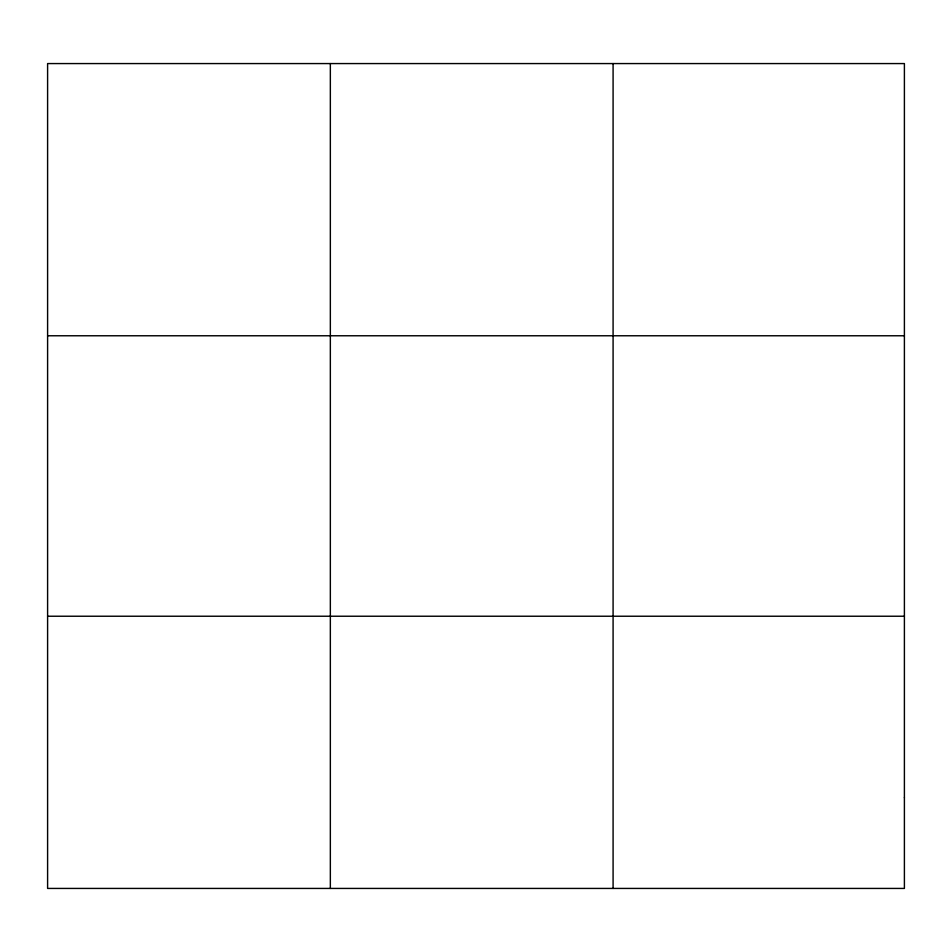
<?xml version="1.0" encoding="UTF-8"?>
<svg xmlns="http://www.w3.org/2000/svg" width="952" height="952" viewBox="0 0 952 952"><rect width="100%" height="100%" fill="white"/><g stroke="black" fill="none" stroke-linecap="round" stroke-linejoin="round"><path stroke-width="1.43" d="M330.344 63.57L330.344 888.43M613.088 63.57L613.088 888.43M47.6 335.77L904.4 335.77M47.6 616.23L904.4 616.23M904.4 797.693L904.4 888.43L47.6 888.43L47.6 63.57L904.4 63.57L904.4 797.693"/></g></svg>
